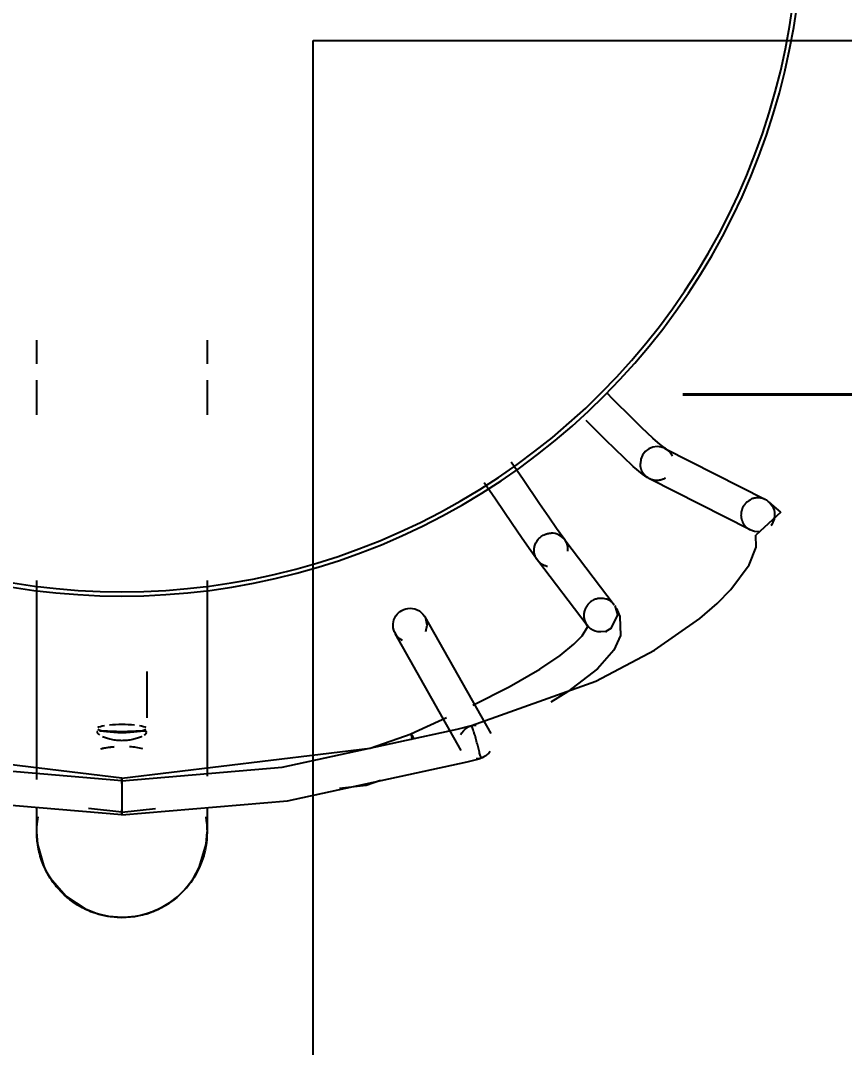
# Model space of a CAD drawing. Header units: millimetres. Extents: x 148480 to 578986, y 39883 to 155062.
# Drawn here: x 251799.3 to 252076.1, y 122228.7 to 122573.9 of the extents above; entities that cross this region are included whole.
import ezdxf

# ---------------------------------------------------------------- set-up
doc = ezdxf.new("R2010")
doc.units = ezdxf.units.MM
for name, color, linetype in [('HATCH', 8, 'Continuous'), ('Hatch 01_UC', 7, 'Continuous'), ('HVAC-SECTIONS', 7, 'Continuous'), ('I - MODULAR', 44, 'Continuous'), ('Layer4', 6, 'Continuous'), ('M-HVAC-TEXT', 7, 'Continuous')]:
    doc.layers.add(name, color=color, linetype=linetype)
doc.styles.add('R', font='romans.shx')

# ---------------------------------------------------------------- blocks, each defined once
blk = doc.blocks.new('GFC1')
at = {"color": 8}
for p, q in [((324437.17, 123444.51), (324437.17, 123452.48)), ((324437.17, 123444.51), (324437.17, 123452.48)), ((324494.37, 123452.48), (324494.37, 123444.51)), ((324494.37, 123452.48), (324494.37, 123444.51)), ((324437.17, 123427.34), (324437.17, 123439)), ((324437.17, 123427.34), (324437.17, 123439)), ((324494.37, 123439), (324494.37, 123427.34)), ((324494.37, 123439), (324494.37, 123427.34))]:
    blk.add_line(p, q, dxfattribs=at)
at = {"layer": 'I - MODULAR', "color": 8}
for p, q in [((324648.19, 123416.06), (324681.99, 123398.83)), ((324648.19, 123416.06), (324681.99, 123398.83)), ((324676.79, 123388.64), (324642.98, 123405.87)), ((324676.79, 123388.64), (324642.98, 123405.87)), ((324687.08, 123394.58), (324683.17, 123398.02)), ((324687.08, 123394.58), (324683.17, 123398.02)), ((324687.08, 123394.58), (324678.67, 123386.84)), ((324687.08, 123394.58), (324678.67, 123386.84)), ((324614.51, 123385.35), (324631.17, 123363.48)), ((324614.51, 123385.35), (324631.17, 123363.48)), ((324622.07, 123356.55), (324605.37, 123378.47)), ((324622.07, 123356.55), (324605.37, 123378.47)), ((324437.17, 123304.75), (324437.17, 123371.61)), ((324437.17, 123304.75), (324437.17, 123371.61)), ((324494.37, 123371.61), (324494.37, 123305.91)), ((324494.37, 123371.61), (324494.37, 123305.91)), ((324567.54, 123359.45), (324589.73, 123320.18)), ((324567.54, 123359.45), (324589.73, 123320.18)), ((324579.77, 123314.55), (324557.58, 123353.82)), ((324579.77, 123314.55), (324557.58, 123353.82)), ((324474.12, 123341.1), (324474.12, 123325.47)), ((324474.12, 123341.1), (324474.12, 123325.47)), ((324562.88, 123320.11), (324574.86, 123325.63)), ((324562.88, 123320.11), (324574.86, 123325.63)), ((324437.17, 123287.2), (324437.17, 123295.16)), ((324437.17, 123287.2), (324437.17, 123295.16)), ((324465.77, 123293.77), (324454.54, 123295.01)), ((324465.77, 123293.77), (324454.54, 123295.01)), ((324465.77, 123293.77), (324477, 123295.01)), ((324465.77, 123293.77), (324477, 123295.01)), ((324494.37, 123295.35), (324494.37, 123287.2)), ((324494.37, 123295.35), (324494.37, 123287.2))]:
    blk.add_line(p, q, dxfattribs=at)
at = {"layer": 'I - MODULAR', "color": 8, "flags": 128}
for points in [[(324648.69, 123415.77), (324646.57, 123417.34), (324644.11, 123419.52), (324640.47, 123422.96), (324637.24, 123426.12), (324630.73, 123432.64), (324628.76, 123434.66)], [(324648.69, 123415.77), (324646.57, 123417.34), (324644.11, 123419.52), (324640.47, 123422.96), (324637.24, 123426.12), (324630.73, 123432.64), (324628.76, 123434.66)], [(324642.48, 123406.16), (324641.87, 123406.54), (324640.69, 123407.37), (324637.57, 123410.01), (324634.26, 123413.07), (324631.67, 123415.55), (324628.04, 123419.13), (324621.77, 123425.43)], [(324642.48, 123406.16), (324641.87, 123406.54), (324640.69, 123407.37), (324637.57, 123410.01), (324634.26, 123413.07), (324631.67, 123415.55), (324628.04, 123419.13), (324621.77, 123425.43)], [(324649.46, 123415.16), (324648.33, 123415.98), (324646.97, 123416.51), (324645.53, 123416.67), (324644.1, 123416.45), (324642.74, 123415.87), (324641.59, 123414.96), (324640.7, 123413.79), (324640.14, 123412.42), (324639.93, 123410.97)], [(324649.46, 123415.16), (324648.33, 123415.98), (324646.97, 123416.51), (324645.53, 123416.67), (324644.1, 123416.45), (324642.74, 123415.87), (324641.59, 123414.96), (324640.7, 123413.79), (324640.14, 123412.42), (324639.93, 123410.97)], [(324650.71, 123413.43), (324650.29, 123414.16), (324649.82, 123414.73), (324649.46, 123415.16)], [(324650.71, 123413.43), (324650.29, 123414.16), (324649.82, 123414.73), (324649.46, 123415.16)], [(324614.55, 123385.29), (324611.78, 123389.17), (324609.14, 123392.98), (324606.09, 123397.44), (324600.55, 123405.59), (324596.58, 123411.45)], [(324614.55, 123385.29), (324611.78, 123389.17), (324609.14, 123392.98), (324606.09, 123397.44), (324600.55, 123405.59), (324596.58, 123411.45)], [(324605.33, 123378.52), (324604.24, 123380.01), (324602.55, 123382.41), (324599.96, 123386.14), (324596.86, 123390.67), (324591.22, 123398.96), (324587.49, 123404.48)], [(324605.33, 123378.52), (324604.24, 123380.01), (324602.55, 123382.41), (324599.96, 123386.14), (324596.86, 123390.67), (324591.22, 123398.96), (324587.49, 123404.48)], [(324683.26, 123397.93), (324683.79, 123397.36), (324684.23, 123396.73), (324684.58, 123396.03), (324684.84, 123395.29), (324684.99, 123394.52), (324685.03, 123393.73)], [(324683.26, 123397.93), (324683.79, 123397.36), (324684.23, 123396.73), (324684.58, 123396.03), (324684.84, 123395.29), (324684.99, 123394.52), (324685.03, 123393.73)], [(324685.03, 123393.73), (324684.9, 123392.26), (324684.04, 123390.3), (324683.75, 123390.13)], [(324685.03, 123393.73), (324684.9, 123392.26), (324684.04, 123390.3), (324683.75, 123390.13)], [(324614.64, 123385.16), (324614.29, 123385.62), (324613.8, 123386.13), (324613.24, 123386.57), (324612.65, 123386.93), (324612.01, 123387.21), (324611.34, 123387.41), (324610.65, 123387.53), (324609.94, 123387.56)], [(324614.64, 123385.16), (324614.29, 123385.62), (324613.8, 123386.13), (324613.24, 123386.57), (324612.65, 123386.93), (324612.01, 123387.21), (324611.34, 123387.41), (324610.65, 123387.53), (324609.94, 123387.56)], [(324679.77, 123388.05), (324678.23, 123388.14), (324676.76, 123388.66), (324675.51, 123389.54)], [(324679.77, 123388.05), (324678.23, 123388.14), (324676.76, 123388.66), (324675.51, 123389.54)], [(324583.24, 123322.88), (324624.98, 123337.87), (324644.7, 123348.28), (324659.95, 123358.91), (324665.69, 123363.91), (324670.34, 123368.64), (324676.45, 123376.88), (324678.88, 123382.88), (324678.67, 123386.84)], [(324583.24, 123322.88), (324624.98, 123337.87), (324644.7, 123348.28), (324659.95, 123358.91), (324665.69, 123363.91), (324670.34, 123368.64), (324676.45, 123376.88), (324678.88, 123382.88), (324678.67, 123386.84)], [(324615.59, 123381.47), (324615.56, 123382.84), (324615.18, 123384.17), (324614.64, 123385.16)], [(324615.59, 123381.47), (324615.56, 123382.84), (324615.18, 123384.17), (324614.64, 123385.16)], [(324631.33, 123363.27), (324632.3, 123360.07), (324629.98, 123355.53), (324628.3, 123354.51), (324628.56, 123354.5), (324626.62, 123354.37)], [(324631.33, 123363.27), (324632.3, 123360.07), (324629.98, 123355.53), (324628.3, 123354.51), (324628.56, 123354.5), (324626.62, 123354.37)], [(324631.88, 123362.26), (324633.05, 123359.61), (324633.27, 123353.13), (324631, 123348.21), (324625.58, 123341.98), (324615.48, 123334.27), (324609.87, 123330.81)], [(324631.88, 123362.26), (324633.05, 123359.61), (324633.27, 123353.13), (324631, 123348.21), (324625.58, 123341.98), (324615.48, 123334.27), (324609.87, 123330.81)], [(324567.82, 123354.47), (324568.26, 123356.68), (324567.82, 123358.86)], [(324567.82, 123354.47), (324568.26, 123356.68), (324567.82, 123358.86)], [(324583.69, 123329.7), (324595.89, 123335.97), (324606.12, 123341.87), (324613, 123346.48), (324617.63, 123350.21), (324620.39, 123353.05), (324622.24, 123356.17), (324621.49, 123357.48), (324621.37, 123357.75)], [(324583.69, 123329.7), (324595.89, 123335.97), (324606.12, 123341.87), (324613, 123346.48), (324617.63, 123350.21), (324620.39, 123353.05), (324622.24, 123356.17), (324621.49, 123357.48), (324621.37, 123357.75)], [(324626.62, 123354.37), (324625.7, 123354.42), (324624.8, 123354.63), (324623.95, 123354.98), (324623.17, 123355.46), (324622.49, 123356.07), (324621.92, 123356.76)], [(324626.62, 123354.37), (324625.7, 123354.42), (324624.8, 123354.63), (324623.95, 123354.98), (324623.17, 123355.46), (324622.49, 123356.07), (324621.92, 123356.76)], [(324557.29, 123354.41), (324557.94, 123353.26), (324558.83, 123352.3), (324559.95, 123351.56)], [(324557.29, 123354.41), (324557.94, 123353.26), (324558.83, 123352.3), (324559.95, 123351.56)], [(324465.77, 123304.3), (324411.89, 123308.92), (324353.1, 123321.7), (324348.3, 123322.88)], [(324465.77, 123304.3), (324411.89, 123308.92), (324353.1, 123321.7), (324348.3, 123322.88)], [(324465.77, 123304.3), (324519.65, 123308.92), (324578.44, 123321.7), (324583.24, 123322.88)], [(324465.77, 123304.3), (324519.65, 123308.92), (324578.44, 123321.7), (324583.24, 123322.88)], [(324465.77, 123305.21), (324382.34, 123315.3), (324368.66, 123320.11)], [(324465.77, 123305.21), (324382.34, 123315.3), (324368.66, 123320.11)], [(324465.77, 123305.21), (324549.2, 123315.3), (324562.89, 123320.11)], [(324465.77, 123305.21), (324549.2, 123315.3), (324562.89, 123320.11)], [(324465.77, 123292.86), (324410.14, 123297.62), (324349.83, 123310.73), (324345.29, 123311.85)], [(324465.77, 123292.86), (324410.14, 123297.62), (324349.83, 123310.73), (324345.29, 123311.85)], [(324465.77, 123292.86), (324521.4, 123297.62), (324581.71, 123310.73), (324586.25, 123311.85)], [(324465.77, 123292.86), (324521.4, 123297.62), (324581.71, 123310.73), (324586.25, 123311.85)], [(324538.81, 123301.84), (324547.77, 123302.83), (324552.6, 123304.5)], [(324538.81, 123301.84), (324547.77, 123302.83), (324552.6, 123304.5)], [(324465.77, 123258.37), (324461.38, 123258.72), (324457.41, 123259.63), (324453.71, 123261.06), (324446.89, 123265.55), (324441.7, 123271.63), (324439.79, 123275.16), (324437.47, 123283.06), (324437.18, 123287.2)], [(324465.77, 123258.37), (324461.38, 123258.72), (324457.41, 123259.63), (324453.71, 123261.06), (324446.89, 123265.55), (324441.7, 123271.63), (324439.79, 123275.16), (324437.47, 123283.06), (324437.18, 123287.2)], [(324465.77, 123258.37), (324470.11, 123258.72), (324474.1, 123259.62), (324477.81, 123261.05), (324481.35, 123263.03), (324484.58, 123265.49), (324487.42, 123268.37), (324489.84, 123271.64), (324491.76, 123275.19), (324494.07, 123283.06), (324494.36, 123287.2)], [(324465.77, 123258.37), (324470.11, 123258.72), (324474.1, 123259.62), (324477.81, 123261.05), (324481.35, 123263.03), (324484.58, 123265.49), (324487.42, 123268.37), (324489.84, 123271.64), (324491.76, 123275.19), (324494.07, 123283.06), (324494.36, 123287.2)]]:
    blk.add_lwpolyline(points, dxfattribs=at)
at = {"layer": 'I - MODULAR', "color": 8}
for radius in [228.8, 228.8, 228.8, 228.8, 227.37, 227.37]:
    blk.add_arc((324465.77, 123595.22), radius, 180, 0, dxfattribs=at)
at = {"layer": 'I - MODULAR', "color": 8, "extrusion": (0, 0, -1)}
for centre, major_axis, ratio, start_param, end_param in [((324562.56, 123356.64), (-4.98, -2.81), 0.992436, 0.099802, 2.081916), ((324562.56, 123356.64), (-4.98, -2.81), 0.992436, 0.099802, 2.081916), ((324562.56, 123356.64), (-4.98, -2.81), 0.992436, 2.081916, 3.241394), ((324562.56, 123356.64), (-4.98, -2.81), 0.992436, 2.081916, 3.241394), ((324465.77, 123321.91), (8.35, 0), 0.173648, 3.403392, 3.926991), ((324465.77, 123321.91), (8.35, 0), 0.173648, 3.403392, 3.926991), ((324465.77, 123321.91), (8.35, 0), 0.173648, 4.18879, 5.235988), ((324465.77, 123321.91), (8.35, 0), 0.173648, 4.18879, 5.235988), ((324465.77, 123321.91), (8.35, 0), 0.173648, 5.497787, 6.021386), ((324465.77, 123321.91), (8.35, 0), 0.173648, 5.497787, 6.021386), ((324584.75, 123317.37), (-4.98, -2.81), 0.992436, 0.957956, 2.081916), ((324584.75, 123317.37), (-4.98, -2.81), 0.992436, 0.957956, 2.081916), ((324465.77, 123321.91), (8.35, 0), 0.173648, 0.261799, 2.879793), ((324465.77, 123321.91), (8.35, 0), 0.173648, 0.261799, 2.879793), ((324584.75, 123317.37), (-4.98, -2.81), 0.992436, 4.258135, 5.223509), ((324584.75, 123317.37), (-4.98, -2.81), 0.992436, 4.258135, 5.223509)]:
    blk.add_ellipse(centre, major_axis=major_axis, ratio=ratio, start_param=start_param, end_param=end_param, dxfattribs=at)
at = {"layer": 'I - MODULAR', "color": 8}
for points, knots in [([(324641.7, 123406.78), (324641.67, 123406.8), (324641.61, 123406.88), (324641.5, 123407.01), (324641.35, 123407.18), (324641.2, 123407.37), (324641.04, 123407.55), (324640.9, 123407.73), (324640.77, 123407.92), (324640.62, 123408.16), (324640.48, 123408.43), (324640.34, 123408.75), (324640.22, 123409.07), (324640.12, 123409.4), (324640.04, 123409.74), (324639.98, 123410.12), (324639.94, 123410.54), (324639.93, 123410.82), (324639.93, 123410.97)], [0, 0, 0, 0, 0.041667, 0.104167, 0.161458, 0.229167, 0.270833, 0.3125, 0.364583, 0.416667, 0.479167, 0.541667, 0.625, 0.6875, 0.75, 0.833333, 0.916667, 1, 1, 1, 1]), ([(324641.7, 123406.78), (324641.67, 123406.8), (324641.61, 123406.88), (324641.5, 123407.01), (324641.35, 123407.18), (324641.2, 123407.37), (324641.04, 123407.55), (324640.9, 123407.73), (324640.77, 123407.92), (324640.62, 123408.16), (324640.48, 123408.43), (324640.34, 123408.75), (324640.22, 123409.07), (324640.12, 123409.4), (324640.04, 123409.74), (324639.98, 123410.12), (324639.94, 123410.54), (324639.93, 123410.82), (324639.93, 123410.97)], [0, 0, 0, 0, 0.041667, 0.104167, 0.161458, 0.229167, 0.270833, 0.3125, 0.364583, 0.416667, 0.479167, 0.541667, 0.625, 0.6875, 0.75, 0.833333, 0.916667, 1, 1, 1, 1]), ([(324648.42, 123406.06), (324648.21, 123405.94), (324647.87, 123405.77), (324647.41, 123405.59), (324647.06, 123405.48), (324646.7, 123405.39), (324646.34, 123405.32), (324645.98, 123405.28), (324645.62, 123405.26), (324645.26, 123405.27), (324644.89, 123405.29), (324644.54, 123405.34), (324644.18, 123405.42), (324643.83, 123405.52), (324643.48, 123405.64), (324643.14, 123405.79), (324642.82, 123405.95), (324642.51, 123406.13), (324642.13, 123406.4), (324641.86, 123406.62), (324641.7, 123406.78)], [0.4444444, 0.4444444, 0.4444444, 0.4444444, 0.5, 0.5277778, 0.5555556, 0.5833333, 0.6111111, 0.6388889, 0.6666667, 0.6944444, 0.7222222, 0.75, 0.7777778, 0.8055556, 0.8333333, 0.8611111, 0.8888889, 0.9166667, 0.9444444, 1, 1, 1, 1]), ([(324648.42, 123406.06), (324648.21, 123405.94), (324647.87, 123405.77), (324647.41, 123405.59), (324647.06, 123405.48), (324646.7, 123405.39), (324646.34, 123405.32), (324645.98, 123405.28), (324645.62, 123405.26), (324645.26, 123405.27), (324644.89, 123405.29), (324644.54, 123405.34), (324644.18, 123405.42), (324643.83, 123405.52), (324643.48, 123405.64), (324643.14, 123405.79), (324642.82, 123405.95), (324642.51, 123406.13), (324642.13, 123406.4), (324641.86, 123406.62), (324641.7, 123406.78)], [0.4444444, 0.4444444, 0.4444444, 0.4444444, 0.5, 0.5277778, 0.5555556, 0.5833333, 0.6111111, 0.6388889, 0.6666667, 0.6944444, 0.7222222, 0.75, 0.7777778, 0.8055556, 0.8333333, 0.8611111, 0.8888889, 0.9166667, 0.9444444, 1, 1, 1, 1]), ([(324683.27, 123397.92), (324683.12, 123398.07), (324682.87, 123398.28), (324682.51, 123398.53), (324682.23, 123398.7), (324681.94, 123398.86), (324681.64, 123399), (324681.33, 123399.12), (324681.02, 123399.22), (324680.7, 123399.3), (324680.37, 123399.37), (324680.08, 123399.41), (324679.8, 123399.43), (324679.48, 123399.44), (324679.11, 123399.43), (324678.75, 123399.39), (324678.44, 123399.34), (324678.15, 123399.29), (324677.85, 123399.24), (324677.59, 123399.18), (324677.36, 123399.1), (324677.21, 123399.01), (324677.11, 123398.92), (324677.01, 123398.82), (324676.85, 123398.71), (324676.57, 123398.55), (324676.14, 123398.3), (324675.75, 123398.02), (324675.5, 123397.82), (324675.3, 123397.64), (324675.1, 123397.41), (324674.89, 123397.14), (324674.72, 123396.87), (324674.56, 123396.61), (324674.38, 123396.29), (324674.19, 123395.9), (324674.02, 123395.48), (324673.91, 123395.12), (324673.83, 123394.77), (324673.76, 123394.3), (324673.74, 123393.96), (324673.73, 123393.74)], [0, 0, 0, 0, 0.05, 0.075, 0.1, 0.125, 0.15, 0.175, 0.2, 0.225, 0.25, 0.275, 0.29375, 0.3125, 0.35, 0.375, 0.39375, 0.425, 0.45, 0.475, 0.5, 0.525, 0.55, 0.575, 0.59375, 0.6125, 0.65, 0.675, 0.6875, 0.703125, 0.725, 0.75, 0.775, 0.79375, 0.8125, 0.85, 0.875, 0.9, 0.925, 0.95, 1, 1, 1, 1]), ([(324683.27, 123397.92), (324683.12, 123398.07), (324682.87, 123398.28), (324682.51, 123398.53), (324682.23, 123398.7), (324681.94, 123398.86), (324681.64, 123399), (324681.33, 123399.12), (324681.02, 123399.22), (324680.7, 123399.3), (324680.37, 123399.37), (324680.08, 123399.41), (324679.8, 123399.43), (324679.48, 123399.44), (324679.11, 123399.43), (324678.75, 123399.39), (324678.44, 123399.34), (324678.15, 123399.29), (324677.85, 123399.24), (324677.59, 123399.18), (324677.36, 123399.1), (324677.21, 123399.01), (324677.11, 123398.92), (324677.01, 123398.82), (324676.85, 123398.71), (324676.57, 123398.55), (324676.14, 123398.3), (324675.75, 123398.02), (324675.5, 123397.82), (324675.3, 123397.64), (324675.1, 123397.41), (324674.89, 123397.14), (324674.72, 123396.87), (324674.56, 123396.61), (324674.38, 123396.29), (324674.19, 123395.9), (324674.02, 123395.48), (324673.91, 123395.12), (324673.83, 123394.77), (324673.76, 123394.3), (324673.74, 123393.96), (324673.73, 123393.74)], [0, 0, 0, 0, 0.05, 0.075, 0.1, 0.125, 0.15, 0.175, 0.2, 0.225, 0.25, 0.275, 0.29375, 0.3125, 0.35, 0.375, 0.39375, 0.425, 0.45, 0.475, 0.5, 0.525, 0.55, 0.575, 0.59375, 0.6125, 0.65, 0.675, 0.6875, 0.703125, 0.725, 0.75, 0.775, 0.79375, 0.8125, 0.85, 0.875, 0.9, 0.925, 0.95, 1, 1, 1, 1]), ([(324673.73, 123393.74), (324673.73, 123393.42), (324673.76, 123392.95), (324673.87, 123392.41), (324673.95, 123392.11), (324674.02, 123391.88), (324674.1, 123391.66), (324674.19, 123391.44), (324674.28, 123391.23), (324674.39, 123391.02), (324674.5, 123390.81), (324674.61, 123390.62), (324674.74, 123390.42), (324674.87, 123390.24), (324675.02, 123390.05), (324675.22, 123389.82), (324675.38, 123389.66), (324675.5, 123389.55)], [0, 0, 0, 0, 0.2, 0.3, 0.35, 0.4, 0.45, 0.5, 0.55, 0.6, 0.65, 0.7, 0.75, 0.8, 0.85, 0.9, 1, 1, 1, 1]), ([(324673.73, 123393.74), (324673.73, 123393.42), (324673.76, 123392.95), (324673.87, 123392.41), (324673.95, 123392.11), (324674.02, 123391.88), (324674.1, 123391.66), (324674.19, 123391.44), (324674.28, 123391.23), (324674.39, 123391.02), (324674.5, 123390.81), (324674.61, 123390.62), (324674.74, 123390.42), (324674.87, 123390.24), (324675.02, 123390.05), (324675.22, 123389.82), (324675.38, 123389.66), (324675.5, 123389.55)], [0, 0, 0, 0, 0.2, 0.3, 0.35, 0.4, 0.45, 0.5, 0.55, 0.6, 0.65, 0.7, 0.75, 0.8, 0.85, 0.9, 1, 1, 1, 1]), ([(324605.26, 123378.61), (324605.21, 123378.69), (324605.11, 123378.84), (324604.97, 123379.09), (324604.84, 123379.34), (324604.73, 123379.57), (324604.61, 123379.87), (324604.48, 123380.23), (324604.38, 123380.63), (324604.31, 123380.98), (324604.27, 123381.32), (324604.25, 123381.66), (324604.26, 123382), (324604.28, 123382.35), (324604.33, 123382.69), (324604.42, 123383.15), (324604.58, 123383.71), (324604.85, 123384.36), (324605.2, 123384.97), (324605.62, 123385.53), (324606.11, 123386.04), (324606.66, 123386.48), (324607.25, 123386.86), (324607.78, 123387.11), (324608.22, 123387.27), (324608.55, 123387.37), (324608.9, 123387.45), (324609.36, 123387.53), (324609.71, 123387.56), (324609.94, 123387.56)], [0, 0, 0, 0, 0.027778, 0.055556, 0.083333, 0.104167, 0.125, 0.166667, 0.194444, 0.222222, 0.25, 0.277778, 0.305556, 0.333333, 0.361111, 0.388889, 0.444444, 0.5, 0.555556, 0.611111, 0.666667, 0.722222, 0.777778, 0.833333, 0.861111, 0.888889, 0.916667, 0.944444, 1, 1, 1, 1]), ([(324605.26, 123378.61), (324605.21, 123378.69), (324605.11, 123378.84), (324604.97, 123379.09), (324604.84, 123379.34), (324604.73, 123379.57), (324604.61, 123379.87), (324604.48, 123380.23), (324604.38, 123380.63), (324604.31, 123380.98), (324604.27, 123381.32), (324604.25, 123381.66), (324604.26, 123382), (324604.28, 123382.35), (324604.33, 123382.69), (324604.42, 123383.15), (324604.58, 123383.71), (324604.85, 123384.36), (324605.2, 123384.97), (324605.62, 123385.53), (324606.11, 123386.04), (324606.66, 123386.48), (324607.25, 123386.86), (324607.78, 123387.11), (324608.22, 123387.27), (324608.55, 123387.37), (324608.9, 123387.45), (324609.36, 123387.53), (324609.71, 123387.56), (324609.94, 123387.56)], [0, 0, 0, 0, 0.027778, 0.055556, 0.083333, 0.104167, 0.125, 0.166667, 0.194444, 0.222222, 0.25, 0.277778, 0.305556, 0.333333, 0.361111, 0.388889, 0.444444, 0.5, 0.555556, 0.611111, 0.666667, 0.722222, 0.777778, 0.833333, 0.861111, 0.888889, 0.916667, 0.944444, 1, 1, 1, 1]), ([(324608.7, 123376.37), (324608.6, 123376.39), (324608.39, 123376.44), (324608.09, 123376.53), (324607.8, 123376.63), (324607.52, 123376.75), (324607.27, 123376.87), (324607.04, 123376.99), (324606.82, 123377.12), (324606.58, 123377.28), (324606.36, 123377.46), (324606.16, 123377.63), (324605.99, 123377.78), (324605.81, 123377.95), (324605.63, 123378.15), (324605.44, 123378.38), (324605.32, 123378.53), (324605.26, 123378.61)], [0.2222222, 0.2222222, 0.2222222, 0.2222222, 0.2777778, 0.3333333, 0.3888889, 0.4444444, 0.5, 0.5416667, 0.5833333, 0.6388889, 0.6944444, 0.7361111, 0.7777778, 0.8194444, 0.8611111, 0.9166667, 1, 1, 1, 1]), ([(324608.7, 123376.37), (324608.6, 123376.39), (324608.39, 123376.44), (324608.09, 123376.53), (324607.8, 123376.63), (324607.52, 123376.75), (324607.27, 123376.87), (324607.04, 123376.99), (324606.82, 123377.12), (324606.58, 123377.28), (324606.36, 123377.46), (324606.16, 123377.63), (324605.99, 123377.78), (324605.81, 123377.95), (324605.63, 123378.15), (324605.44, 123378.38), (324605.32, 123378.53), (324605.26, 123378.61)], [0.2222222, 0.2222222, 0.2222222, 0.2222222, 0.2777778, 0.3333333, 0.3888889, 0.4444444, 0.5, 0.5416667, 0.5833333, 0.6388889, 0.6944444, 0.7361111, 0.7777778, 0.8194444, 0.8611111, 0.9166667, 1, 1, 1, 1]), ([(324626.62, 123365.66), (324626.2, 123365.66), (324625.57, 123365.58), (324624.87, 123365.37), (324624.49, 123365.22), (324624.21, 123365.09), (324623.94, 123364.94), (324623.59, 123364.73), (324623.02, 123364.32), (324622.3, 123363.6), (324621.71, 123362.77), (324621.35, 123362.04), (324621.15, 123361.46), (324621.01, 123360.85), (324620.94, 123360.22), (324620.94, 123359.58), (324621.01, 123358.96), (324621.15, 123358.36), (324621.42, 123357.58), (324621.71, 123357.05), (324621.95, 123356.72)], [0, 0, 0, 0, 0.1, 0.15, 0.175, 0.2, 0.225, 0.25, 0.3, 0.4, 0.5, 0.55, 0.6, 0.65, 0.7, 0.75, 0.8, 0.85, 0.9, 1, 1, 1, 1]), ([(324626.62, 123365.66), (324626.2, 123365.66), (324625.57, 123365.58), (324624.87, 123365.37), (324624.49, 123365.22), (324624.21, 123365.09), (324623.94, 123364.94), (324623.59, 123364.73), (324623.02, 123364.32), (324622.3, 123363.6), (324621.71, 123362.77), (324621.35, 123362.04), (324621.15, 123361.46), (324621.01, 123360.85), (324620.94, 123360.22), (324620.94, 123359.58), (324621.01, 123358.96), (324621.15, 123358.36), (324621.42, 123357.58), (324621.71, 123357.05), (324621.95, 123356.72)], [0, 0, 0, 0, 0.1, 0.15, 0.175, 0.2, 0.225, 0.25, 0.3, 0.4, 0.5, 0.55, 0.6, 0.65, 0.7, 0.75, 0.8, 0.85, 0.9, 1, 1, 1, 1]), ([(324631.3, 123363.31), (324631.21, 123363.43), (324631.08, 123363.6), (324630.89, 123363.82), (324630.73, 123363.99), (324630.57, 123364.15), (324630.4, 123364.3), (324630.22, 123364.45), (324630.04, 123364.59), (324629.85, 123364.72), (324629.66, 123364.85), (324629.47, 123364.96), (324629.26, 123365.07), (324629.06, 123365.17), (324628.78, 123365.29), (324628.28, 123365.46), (324627.54, 123365.63), (324626.93, 123365.67), (324626.62, 123365.66)], [0, 0, 0, 0, 0.083333, 0.125, 0.166667, 0.208333, 0.25, 0.291667, 0.333333, 0.375, 0.416667, 0.458333, 0.5, 0.541667, 0.583333, 0.666667, 0.833333, 1, 1, 1, 1]), ([(324631.3, 123363.31), (324631.21, 123363.43), (324631.08, 123363.6), (324630.89, 123363.82), (324630.73, 123363.99), (324630.57, 123364.15), (324630.4, 123364.3), (324630.22, 123364.45), (324630.04, 123364.59), (324629.85, 123364.72), (324629.66, 123364.85), (324629.47, 123364.96), (324629.26, 123365.07), (324629.06, 123365.17), (324628.78, 123365.29), (324628.28, 123365.46), (324627.54, 123365.63), (324626.93, 123365.67), (324626.62, 123365.66)], [0, 0, 0, 0, 0.083333, 0.125, 0.166667, 0.208333, 0.25, 0.291667, 0.333333, 0.375, 0.416667, 0.458333, 0.5, 0.541667, 0.583333, 0.666667, 0.833333, 1, 1, 1, 1]), ([(324586.14, 123312.73), (324586.1, 123312.9), (324586.02, 123313.28), (324585.8, 123314.23), (324585.44, 123315.68), (324585, 123317.32), (324584.65, 123318.6), (324584.36, 123319.6), (324584.07, 123320.59), (324583.78, 123321.49), (324583.55, 123322.2), (324583.38, 123322.65), (324583.31, 123322.8), (324583.29, 123322.84)], [0, 0, 0, 0, 0.0555556, 0.1111111, 0.2222222, 0.3333333, 0.3888889, 0.4444444, 0.5138889, 0.5833333, 0.6527778, 0.7222222, 0.7777778, 0.7777778, 0.7777778, 0.7777778]), ([(324586.14, 123312.73), (324586.1, 123312.9), (324586.02, 123313.28), (324585.8, 123314.23), (324585.44, 123315.68), (324585, 123317.32), (324584.65, 123318.6), (324584.36, 123319.6), (324584.07, 123320.59), (324583.78, 123321.49), (324583.55, 123322.2), (324583.38, 123322.65), (324583.31, 123322.8), (324583.29, 123322.84)], [0, 0, 0, 0, 0.0555556, 0.1111111, 0.2222222, 0.3333333, 0.3888889, 0.4444444, 0.5138889, 0.5833333, 0.6527778, 0.7222222, 0.7777778, 0.7777778, 0.7777778, 0.7777778]), ([(324465.77, 123320.83), (324465.14, 123320.84), (324463.89, 123320.85), (324462.4, 123320.9), (324461.31, 123320.95), (324460.55, 123320.99), (324459.85, 123321.02), (324459.23, 123321.03), (324458.69, 123321.03), (324458.39, 123321.02), (324458.25, 123321)], [-1, -1, -1, -1, -0.8571429, -0.7142857, -0.6428571, -0.5714286, -0.5, -0.4285714, -0.3571429, -0.2857143, -0.2857143, -0.2857143, -0.2857143]), ([(324465.77, 123320.83), (324465.14, 123320.84), (324463.89, 123320.85), (324462.4, 123320.9), (324461.31, 123320.95), (324460.55, 123320.99), (324459.85, 123321.02), (324459.23, 123321.03), (324458.69, 123321.03), (324458.39, 123321.02), (324458.25, 123321)], [-1, -1, -1, -1, -0.8571429, -0.7142857, -0.6428571, -0.5714286, -0.5, -0.4285714, -0.3571429, -0.2857143, -0.2857143, -0.2857143, -0.2857143]), ([(324459.25, 123319.22), (324459.44, 123319.14), (324459.85, 123318.96), (324460.55, 123318.72), (324461.31, 123318.5), (324462.4, 123318.24), (324463.89, 123318), (324465.14, 123317.94), (324465.77, 123317.93)], [-0.5714286, -0.5714286, -0.5714286, -0.5714286, -0.5, -0.4285714, -0.3571429, -0.2857143, -0.1428571, 0, 0, 0, 0]), ([(324459.25, 123319.22), (324459.44, 123319.14), (324459.85, 123318.96), (324460.55, 123318.72), (324461.31, 123318.5), (324462.4, 123318.24), (324463.89, 123318), (324465.14, 123317.94), (324465.77, 123317.93)], [-0.5714286, -0.5714286, -0.5714286, -0.5714286, -0.5, -0.4285714, -0.3571429, -0.2857143, -0.1428571, 0, 0, 0, 0]), ([(324474.12, 123320.61), (324474.12, 123320.72), (324473.98, 123320.89), (324473.45, 123321), (324472.85, 123321.03), (324472.31, 123321.03), (324471.69, 123321.02), (324470.99, 123320.99), (324470.23, 123320.95), (324469.14, 123320.9), (324467.65, 123320.85), (324466.4, 123320.84), (324465.77, 123320.83)], [-1, -1, -1, -1, -0.857143, -0.714286, -0.642857, -0.571429, -0.5, -0.428571, -0.357143, -0.285714, -0.142857, 0, 0, 0, 0]), ([(324474.12, 123320.61), (324474.12, 123320.72), (324473.98, 123320.89), (324473.45, 123321), (324472.85, 123321.03), (324472.31, 123321.03), (324471.69, 123321.02), (324470.99, 123320.99), (324470.23, 123320.95), (324469.14, 123320.9), (324467.65, 123320.85), (324466.4, 123320.84), (324465.77, 123320.83)], [-1, -1, -1, -1, -0.857143, -0.714286, -0.642857, -0.571429, -0.5, -0.428571, -0.357143, -0.285714, -0.142857, 0, 0, 0, 0]), ([(324465.77, 123317.93), (324466.4, 123317.94), (324467.65, 123318), (324469.14, 123318.24), (324470.23, 123318.5), (324470.99, 123318.72), (324471.69, 123318.96), (324472.2, 123319.17), (324472.47, 123319.3), (324472.55, 123319.34)], [-1, -1, -1, -1, -0.8571429, -0.7142857, -0.6428571, -0.5714286, -0.5, -0.4285714, -0.3958969, -0.3958969, -0.3958969, -0.3958969]), ([(324465.77, 123317.93), (324466.4, 123317.94), (324467.65, 123318), (324469.14, 123318.24), (324470.23, 123318.5), (324470.99, 123318.72), (324471.69, 123318.96), (324472.2, 123319.17), (324472.47, 123319.3), (324472.55, 123319.34)], [-1, -1, -1, -1, -0.8571429, -0.7142857, -0.6428571, -0.5714286, -0.5, -0.4285714, -0.3958969, -0.3958969, -0.3958969, -0.3958969]), ([(324562.88, 123320.11), (324562.88, 123320.11), (324562.86, 123320.1), (324562.84, 123320.02), (324562.88, 123319.74), (324563.03, 123319.18), (324563.24, 123318.56), (324563.42, 123318.07)], [0.4980564, 0.4980564, 0.4980564, 0.4980564, 0.5, 0.5555556, 0.6111111, 0.6666667, 0.7777778, 0.7777778, 0.7777778, 0.7777778]), ([(324562.88, 123320.11), (324562.88, 123320.11), (324562.86, 123320.1), (324562.84, 123320.02), (324562.88, 123319.74), (324563.03, 123319.18), (324563.24, 123318.56), (324563.42, 123318.07)], [0.4980564, 0.4980564, 0.4980564, 0.4980564, 0.5, 0.5555556, 0.6111111, 0.6666667, 0.7777778, 0.7777778, 0.7777778, 0.7777778]), ([(324563.99, 123318.4), (324563.87, 123318.63), (324563.65, 123319.05), (324563.37, 123319.54), (324563.14, 123319.89), (324562.98, 123320.09), (324562.91, 123320.12), (324562.89, 123320.11)], [0.2222222, 0.2222222, 0.2222222, 0.2222222, 0.2777778, 0.3333333, 0.3888889, 0.4444444, 0.4956758, 0.4956758, 0.4956758, 0.4956758]), ([(324563.99, 123318.4), (324563.87, 123318.63), (324563.65, 123319.05), (324563.37, 123319.54), (324563.14, 123319.89), (324562.98, 123320.09), (324562.91, 123320.12), (324562.89, 123320.11)], [0.2222222, 0.2222222, 0.2222222, 0.2222222, 0.2777778, 0.3333333, 0.3888889, 0.4444444, 0.4956758, 0.4956758, 0.4956758, 0.4956758]), ([(324458.69, 123315.12), (324459.36, 123315.29), (324460.8, 123315.62), (324462.32, 123315.76), (324463.14, 123315.82)], [-0.07874903, -0.07874903, -0.07874903, -0.07874903, -0.05555556, -0.02873291, -0.02873291, -0.02873291, -0.02873291]), ([(324458.69, 123315.12), (324459.36, 123315.29), (324460.8, 123315.62), (324462.32, 123315.76), (324463.14, 123315.82)], [-0.07874903, -0.07874903, -0.07874903, -0.07874903, -0.05555556, -0.02873291, -0.02873291, -0.02873291, -0.02873291]), ([(324586.14, 123312.73), (324586.17, 123312.55), (324586.23, 123312.26), (324586.27, 123311.94), (324586.27, 123311.85), (324586.25, 123311.85)], [0, 0, 0, 0, 0.0555556, 0.1111111, 0.1797143, 0.1797143, 0.1797143, 0.1797143]), ([(324586.14, 123312.73), (324586.17, 123312.55), (324586.23, 123312.26), (324586.27, 123311.94), (324586.27, 123311.85), (324586.25, 123311.85)], [0, 0, 0, 0, 0.0555556, 0.1111111, 0.1797143, 0.1797143, 0.1797143, 0.1797143]), ([(324465.77, 123304.37), (324465.77, 123304.55), (324465.77, 123304.84), (324465.77, 123305.12), (324465.77, 123305.24), (324465.77, 123305.17), (324465.77, 123304.94), (324465.77, 123304.41), (324465.77, 123303.77), (324465.77, 123303.26)], [-0.6666667, -0.6666667, -0.6666667, -0.6666667, -0.6111111, -0.5555556, -0.5, -0.4444444, -0.3888889, -0.3333333, -0.2222222, -0.2222222, -0.2222222, -0.2222222]), ([(324465.77, 123304.37), (324465.77, 123304.55), (324465.77, 123304.84), (324465.77, 123305.12), (324465.77, 123305.24), (324465.77, 123305.17), (324465.77, 123304.94), (324465.77, 123304.47), (324465.77, 123303.88), (324465.77, 123303.39), (324465.77, 123303.27)], [0.3333333, 0.3333333, 0.3333333, 0.3333333, 0.3888889, 0.4444444, 0.5, 0.5555556, 0.6111111, 0.6666667, 0.75, 0.7777778, 0.7777778, 0.7777778, 0.7777778]), ([(324465.77, 123304.37), (324465.77, 123304.55), (324465.77, 123304.84), (324465.77, 123305.12), (324465.77, 123305.24), (324465.77, 123305.17), (324465.77, 123304.94), (324465.77, 123304.41), (324465.77, 123303.77), (324465.77, 123303.26)], [-0.6666667, -0.6666667, -0.6666667, -0.6666667, -0.6111111, -0.5555556, -0.5, -0.4444444, -0.3888889, -0.3333333, -0.2222222, -0.2222222, -0.2222222, -0.2222222]), ([(324465.77, 123304.37), (324465.77, 123304.55), (324465.77, 123304.84), (324465.77, 123305.12), (324465.77, 123305.24), (324465.77, 123305.17), (324465.77, 123304.94), (324465.77, 123304.47), (324465.77, 123303.88), (324465.77, 123303.39), (324465.77, 123303.27)], [0.3333333, 0.3333333, 0.3333333, 0.3333333, 0.3888889, 0.4444444, 0.5, 0.5555556, 0.6111111, 0.6666667, 0.75, 0.7777778, 0.7777778, 0.7777778, 0.7777778]), ([(324465.77, 123303.4), (324465.77, 123303.58), (324465.77, 123303.88), (324465.77, 123304.18), (324465.77, 123304.32), (324465.77, 123304.28), (324465.77, 123304.06), (324465.77, 123303.56), (324465.77, 123302.72), (324465.77, 123301.67), (324465.77, 123300.77), (324465.77, 123299.82), (324465.77, 123298.5), (324465.77, 123297.15), (324465.77, 123295.91), (324465.77, 123295.06), (324465.77, 123294.32), (324465.77, 123293.93), (324465.77, 123293.75)], [0, 0, 0, 0, 0.055556, 0.111111, 0.166667, 0.222222, 0.277778, 0.333333, 0.444444, 0.5, 0.555556, 0.611111, 0.666667, 0.777778, 0.833333, 0.888889, 0.944444, 1, 1, 1, 1]), ([(324465.77, 123303.4), (324465.77, 123303.58), (324465.77, 123303.88), (324465.77, 123304.18), (324465.77, 123304.32), (324465.77, 123304.28), (324465.77, 123304.06), (324465.77, 123303.56), (324465.77, 123302.72), (324465.77, 123301.67), (324465.77, 123300.77), (324465.77, 123299.82), (324465.77, 123298.5), (324465.77, 123297.15), (324465.77, 123295.91), (324465.77, 123295.06), (324465.77, 123294.32), (324465.77, 123293.93), (324465.77, 123293.75)], [0, 0, 0, 0, 0.055556, 0.111111, 0.166667, 0.222222, 0.277778, 0.333333, 0.444444, 0.5, 0.555556, 0.611111, 0.666667, 0.777778, 0.833333, 0.888889, 0.944444, 1, 1, 1, 1]), ([(324465.77, 123294.72), (324465.77, 123294.47), (324465.77, 123294.02), (324465.77, 123293.29), (324465.77, 123292.79), (324465.77, 123292.87), (324465.77, 123293.27), (324465.77, 123293.57), (324465.77, 123293.75)], [0.5555556, 0.5555556, 0.5555556, 0.5555556, 0.6111111, 0.6666667, 0.7777778, 0.8888889, 0.9444444, 1, 1, 1, 1]), ([(324465.77, 123294.72), (324465.77, 123294.47), (324465.77, 123294.02), (324465.77, 123293.29), (324465.77, 123292.79), (324465.77, 123292.87), (324465.77, 123293.27), (324465.77, 123293.57), (324465.77, 123293.75)], [0.5555556, 0.5555556, 0.5555556, 0.5555556, 0.6111111, 0.6666667, 0.7777778, 0.8888889, 0.9444444, 1, 1, 1, 1]), ([(324465.77, 123258.38), (324461.43, 123258.42), (324455.44, 123259.74), (324449.02, 123263.68), (324445.93, 123266.36), (324443.79, 123268.69), (324441.89, 123271.23), (324439.83, 123274.76), (324437.91, 123279.78), (324437.14, 123284.86), (324437.18, 123289.11), (324437.42, 123291.16), (324437.6, 123292.18)], [-1, -1, -1, -1, -0.8611111, -0.7916667, -0.7569444, -0.7222222, -0.6875, -0.6527778, -0.5833333, -0.5138889, -0.4791667, -0.4444444, -0.4444444, -0.4444444, -0.4444444]), ([(324465.77, 123258.38), (324461.43, 123258.42), (324455.44, 123259.74), (324449.02, 123263.68), (324445.93, 123266.36), (324443.79, 123268.69), (324441.89, 123271.23), (324439.83, 123274.76), (324437.91, 123279.78), (324437.14, 123284.86), (324437.18, 123289.11), (324437.42, 123291.16), (324437.6, 123292.18)], [-1, -1, -1, -1, -0.8611111, -0.7916667, -0.7569444, -0.7222222, -0.6875, -0.6527778, -0.5833333, -0.5138889, -0.4791667, -0.4444444, -0.4444444, -0.4444444, -0.4444444]), ([(324465.77, 123258.38), (324462.3, 123258.41), (324457.45, 123259.25), (324451.36, 123262.15), (324447.26, 123265.03), (324443.72, 123268.64), (324440.84, 123272.76), (324438.76, 123277.33), (324437.46, 123282.17), (324437.04, 123287.18), (324437.31, 123290.53), (324437.6, 123292.18)], [-1, -1, -1, -1, -0.8888889, -0.8333333, -0.7777778, -0.7222222, -0.6666667, -0.6111111, -0.5555556, -0.5, -0.4444444, -0.4444444, -0.4444444, -0.4444444]), ([(324465.77, 123258.38), (324462.3, 123258.41), (324457.45, 123259.25), (324451.36, 123262.15), (324447.26, 123265.03), (324443.72, 123268.64), (324440.84, 123272.76), (324438.76, 123277.33), (324437.46, 123282.17), (324437.04, 123287.18), (324437.31, 123290.53), (324437.6, 123292.18)], [-1, -1, -1, -1, -0.8888889, -0.8333333, -0.7777778, -0.7222222, -0.6666667, -0.6111111, -0.5555556, -0.5, -0.4444444, -0.4444444, -0.4444444, -0.4444444]), ([(324493.94, 123292.18), (324494.15, 123290.96), (324494.39, 123288.69), (324494.36, 123285.29), (324493.93, 123281.6), (324492.78, 123277.33), (324490.7, 123272.76), (324487.82, 123268.64), (324484.31, 123265.05), (324480.19, 123262.16), (324475.61, 123259.98), (324470.89, 123258.71), (324467.51, 123258.4), (324465.77, 123258.38)], [-0.5555556, -0.5555556, -0.5555556, -0.5555556, -0.5138889, -0.4791667, -0.4444444, -0.3888889, -0.3333333, -0.2777778, -0.2222222, -0.1666667, -0.1111111, -0.0555556, 0, 0, 0, 0]), ([(324493.94, 123292.18), (324494.15, 123290.96), (324494.39, 123288.69), (324494.36, 123285.29), (324493.93, 123281.6), (324492.78, 123277.33), (324490.7, 123272.76), (324487.82, 123268.64), (324484.31, 123265.05), (324480.19, 123262.16), (324475.61, 123259.98), (324470.89, 123258.71), (324467.51, 123258.4), (324465.77, 123258.38)], [-0.5555556, -0.5555556, -0.5555556, -0.5555556, -0.5138889, -0.4791667, -0.4444444, -0.3888889, -0.3333333, -0.2777778, -0.2222222, -0.1666667, -0.1111111, -0.0555556, 0, 0, 0, 0])]:
    blk.add_open_spline(points, degree=3, knots=knots, dxfattribs=at)
for points in [[(324457.63, 123320.87), (324457.49, 123320.81), (324457.42, 123320.72), (324457.42, 123320.61)], [(324457.63, 123320.87), (324457.49, 123320.81), (324457.42, 123320.72), (324457.42, 123320.61)], [(324457.42, 123320.61), (324457.42, 123320.5), (324457.56, 123320.24), (324457.98, 123319.91), (324458.25, 123319.74)], [(324457.42, 123320.61), (324457.42, 123320.5), (324457.56, 123320.24), (324457.98, 123319.91), (324458.25, 123319.74)], [(324473.29, 123319.74), (324473.56, 123319.91), (324473.98, 123320.24), (324474.12, 123320.5), (324474.12, 123320.61)], [(324473.29, 123319.74), (324473.56, 123319.91), (324473.98, 123320.24), (324474.12, 123320.5), (324474.12, 123320.61)], [(324458.7, 123315.12), (324460.14, 123315.49), (324461.64, 123315.66), (324463.16, 123315.8)], [(324458.7, 123315.12), (324460.14, 123315.49), (324461.64, 123315.66), (324463.16, 123315.8)], [(324468.31, 123315.9), (324469.79, 123315.76), (324471.23, 123315.53), (324472.63, 123315.18)], [(324468.31, 123315.9), (324469.79, 123315.76), (324471.23, 123315.53), (324472.63, 123315.18)], [(324468.31, 123315.89), (324469.79, 123315.76), (324471.23, 123315.52), (324472.64, 123315.17)], [(324468.31, 123315.89), (324469.79, 123315.76), (324471.23, 123315.52), (324472.64, 123315.17)], [(324586.25, 123311.85), (324586.24, 123311.85), (324586.23, 123311.86), (324586.21, 123311.89)], [(324586.25, 123311.85), (324586.24, 123311.85), (324586.23, 123311.86), (324586.21, 123311.89)], [(324465.77, 123294.47), (324465.77, 123294.31), (324465.77, 123294.05), (324465.77, 123293.81), (324465.77, 123293.74), (324465.77, 123293.86), (324465.77, 123294.14), (324465.77, 123294.44), (324465.77, 123294.61)], [(324465.77, 123294.47), (324465.77, 123294.31), (324465.77, 123294.05), (324465.77, 123293.81), (324465.77, 123293.74), (324465.77, 123293.86), (324465.77, 123294.14), (324465.77, 123294.44), (324465.77, 123294.61)], [(324465.77, 123294.47), (324465.77, 123294.31), (324465.77, 123294.05), (324465.77, 123293.81), (324465.77, 123293.74), (324465.77, 123293.86), (324465.77, 123294.14), (324465.77, 123294.44), (324465.77, 123294.61)], [(324465.77, 123294.47), (324465.77, 123294.31), (324465.77, 123294.05), (324465.77, 123293.81), (324465.77, 123293.74), (324465.77, 123293.86), (324465.77, 123294.14), (324465.77, 123294.44), (324465.77, 123294.61)], [(324493.93, 123292.2), (324494.51, 123288.91), (324494.52, 123282.12), (324491.06, 123272.54), (324484.61, 123264.73), (324475.72, 123259.55), (324469.23, 123258.41), (324465.77, 123258.38)], [(324493.93, 123292.2), (324494.51, 123288.91), (324494.52, 123282.12), (324491.06, 123272.54), (324484.61, 123264.73), (324475.72, 123259.55), (324469.23, 123258.41), (324465.77, 123258.38)]]:
    blk.add_open_spline(points, degree=3, dxfattribs=at)
blk = doc.blocks.new('celling')
at = {"layer": 'HATCH'}
h = blk.add_hatch(color=8, dxfattribs=at)
h.dxf.hatch_style = 1
edge = h.paths.add_edge_path(flags=16)
edge.add_line((332844, 71504.14), (332844, 62144.56))
edge.add_ellipse((333594, 62144.56), major_axis=(750, 0), ratio=1, start_angle=180, end_angle=270)
edge.add_line((333594, 61394.56), (337293.66, 61394.56))
edge.add_ellipse((337293.66, 62144.56), major_axis=(750, 0), ratio=1, start_angle=270, end_angle=360)
edge.add_line((338043.66, 62144.56), (338043.66, 71504.14))
edge.add_ellipse((337293.66, 71504.14), major_axis=(750, 0), ratio=1, start_angle=0, end_angle=90)
edge.add_line((337293.66, 72254.14), (333594, 72254.14))
edge.add_ellipse((333594, 71504.14), major_axis=(750, 0), ratio=1, start_angle=90, end_angle=180)
edge = h.paths.add_edge_path()
edge.add_line((332769, 71504.14), (332769, 62144.56))
edge.add_ellipse((333594, 62144.56), major_axis=(825, 0), ratio=1, start_angle=180, end_angle=270)
edge.add_line((333594, 61319.56), (337293.66, 61319.56))
edge.add_ellipse((337293.66, 62144.56), major_axis=(825, 0), ratio=1, start_angle=270, end_angle=360)
edge.add_line((338118.66, 62144.56), (338118.66, 71504.14))
edge.add_ellipse((337293.66, 71504.14), major_axis=(825, 0), ratio=1, start_angle=0, end_angle=90)
edge.add_line((337293.66, 72329.14), (333594, 72329.14))
edge.add_ellipse((333594, 71504.14), major_axis=(825, 0), ratio=1, start_angle=90, end_angle=180)
at = {"layer": 'Hatch 01_UC', "linetype": 'Continuous', "lineweight": 0, "transparency": 33554597}
h = blk.add_hatch(dxfattribs=at)
h.set_pattern_fill('ANSI31', color=8, scale=60, angle=180)
h.set_pattern_definition([(225, (368922.34, 87872.28), (134.70384, -134.70384), [])])
edge = h.paths.add_edge_path(flags=16)
edge.add_line((332769, 71504.14), (332769, 62144.56))
edge.add_ellipse((333594, 62144.56), major_axis=(825, 0), ratio=1, start_angle=180, end_angle=270)
edge.add_line((333594, 61319.56), (337293.66, 61319.56))
edge.add_ellipse((337293.66, 62144.56), major_axis=(825, 0), ratio=1, start_angle=270, end_angle=360)
edge.add_line((338118.66, 62144.56), (338118.66, 71504.14))
edge.add_ellipse((337293.66, 71504.14), major_axis=(825, 0), ratio=1, start_angle=0, end_angle=90)
edge.add_line((337293.66, 72329.14), (333594, 72329.14))
edge.add_ellipse((333594, 71504.14), major_axis=(825, 0), ratio=1, start_angle=90, end_angle=180)
h.paths.add_polyline_path([(338525.94, 73284.14), (331794, 73284.14), (331794, 66987.35), (331794, 60362.06), (338762.75, 60362.06), (338762.75, 60894.56), (339095.25, 60894.56), (339095.25, 69869.14), (338534, 69869.14), (338534, 70934.14), (339093.66, 70934.14), (339093.66, 73284.14)])
h = blk.add_hatch(dxfattribs=at)
h.set_pattern_fill('ANSI31', color=8, scale=60, angle=180)
h.set_pattern_definition([(225, (-25813.7, -9e-10), (134.70384, -134.70384), [])])
edge = h.paths.add_edge_path(flags=16)
edge.add_line((333094, 71504.14), (333094, 62144.56))
edge.add_ellipse((333594, 62144.56), major_axis=(500, 0), ratio=1, start_angle=180, end_angle=270)
edge.add_line((333594, 61644.56), (337293.66, 61644.56))
edge.add_ellipse((337293.66, 62144.56), major_axis=(500, 0), ratio=1, start_angle=270, end_angle=360)
edge.add_line((337793.66, 62144.56), (337793.66, 71504.14))
edge.add_ellipse((337293.66, 71504.14), major_axis=(500, 0), ratio=1, start_angle=0, end_angle=90)
edge.add_line((337293.66, 72004.14), (333594, 72004.14))
edge.add_ellipse((333594, 71504.14), major_axis=(500, 0), ratio=1, start_angle=90, end_angle=180)
edge = h.paths.add_edge_path()
edge.add_line((332844, 71504.14), (332844, 62144.56))
edge.add_ellipse((333594, 62144.56), major_axis=(750, 0), ratio=1, start_angle=180, end_angle=270)
edge.add_line((333594, 61394.56), (337293.66, 61394.56))
edge.add_ellipse((337293.66, 62144.56), major_axis=(750, 0), ratio=1, start_angle=270, end_angle=360)
edge.add_line((338043.66, 62144.56), (338043.66, 71504.14))
edge.add_ellipse((337293.66, 71504.14), major_axis=(750, 0), ratio=1, start_angle=0, end_angle=90)
edge.add_line((337293.66, 72254.14), (333594, 72254.14))
edge.add_ellipse((333594, 71504.14), major_axis=(750, 0), ratio=1, start_angle=90, end_angle=180)

msp = doc.modelspace()

# ---------------------------------------------------------------- block references
at = {"layer": 'Layer4', "linetype": 'Continuous', "rotation": 360}
msp.add_blockref('GFC1', (-72632.43, -985.99), dxfattribs=at)

# ---------------------------------------------------------------- next in the draw order: linework, layer by layer
at = {"layer": 'HVAC-SECTIONS', "color": 0, "linetype": 'Continuous'}
msp.add_lwpolyline([(251897.62, 122567.2), (255165.94, 122567.2), (255165.94, 120130.52), (251897.62, 120130.52)], close=True, dxfattribs=at)

# ---------------------------------------------------------------- next in the draw order: block references
at = {"layer": 'Hatch 01_UC', "color": 252, "linetype": 'Continuous', "true_color": 0x939598, "rotation": 360}
msp.add_blockref('celling', (-82402.19, 52046.64), dxfattribs=at)

# ---------------------------------------------------------------- next in the draw order: texts
at = {"layer": 'M-HVAC-TEXT', "color": 7, "insert": (253589.79, 122448.13, 0), "char_height": 200, "width": 3153.1027, "attachment_point": 2, "style": 'R'}
msp.add_mtext('\\pxql;TREATED FRESH AIR FAN VRV UINT\\PMODEL:DTFA-82\\PCAPACITY :6.8 TR\\P1000 CFM\\PSIZE;1163W X 1205D X 390HT', dxfattribs=at)

doc.saveas('drawing.dxf')
